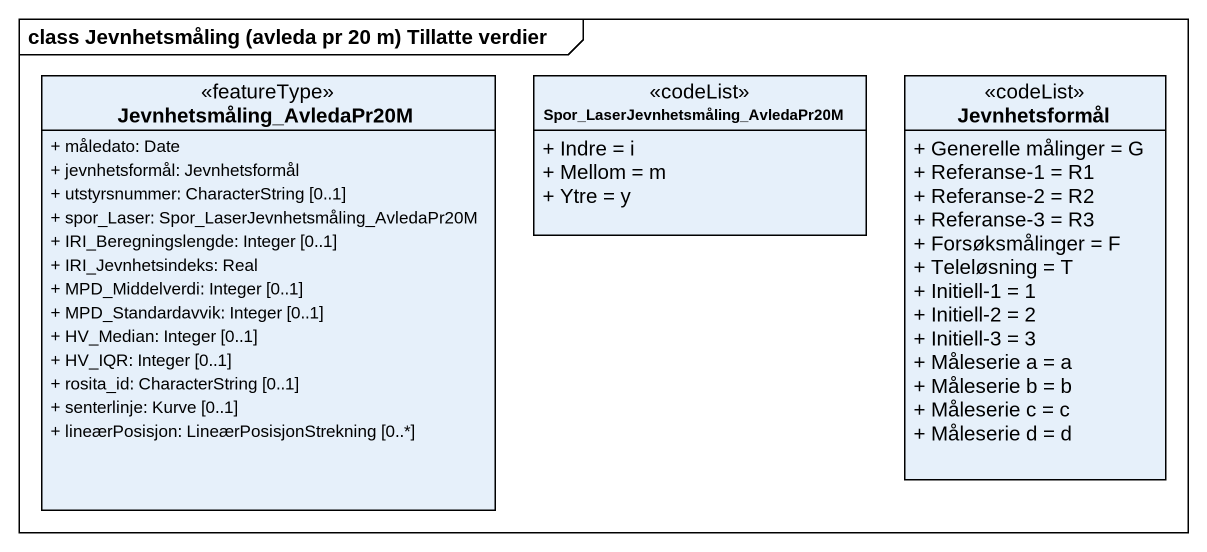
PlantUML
@startuml
mainframe class Jevnhetsmåling (avleda pr 20 m) Tillatte verdier
hide circle
hide empty members
skinparam classAttributeIconSize 0
class Jevnhetsmåling_AvledaPr20M <<featureType>> {
  + måledato: Date
  + jevnhetsformål: Jevnhetsformål
  + utstyrsnummer: CharacterString [0..1]
  + spor_Laser: Spor_LaserJevnhetsmåling_AvledaPr20M
  + IRI_Beregningslengde: Integer [0..1]
  + IRI_Jevnhetsindeks: Real
  + MPD_Middelverdi: Integer [0..1]
  + MPD_Standardavvik: Integer [0..1]
  + HV_Median: Integer [0..1]
  + HV_IQR: Integer [0..1]
  + rosita_id: CharacterString [0..1]
  + senterlinje: Kurve [0..1]
  + lineærPosisjon: LineærPosisjonStrekning [0..*]
}
class "Spor_LaserJevnhetsmåling_AvledaPr20M" as Spor_LaserJevnhetsmåling <<codeList>> {
  + Indre = i
  + Mellom = m
  + Ytre = y
}
class Jevnhetsformål <<codeList>> {
  + Generelle målinger = G
  + Referanse-1 = R1
  + Referanse-2 = R2
  + Referanse-3 = R3
  + Forsøksmålinger = F
  + Teleløsning = T
  + Initiell-1 = 1
  + Initiell-2 = 2
  + Initiell-3 = 3
  + Måleserie a = a
  + Måleserie b = b
  + Måleserie c = c
  + Måleserie d = d
}
@enduml
